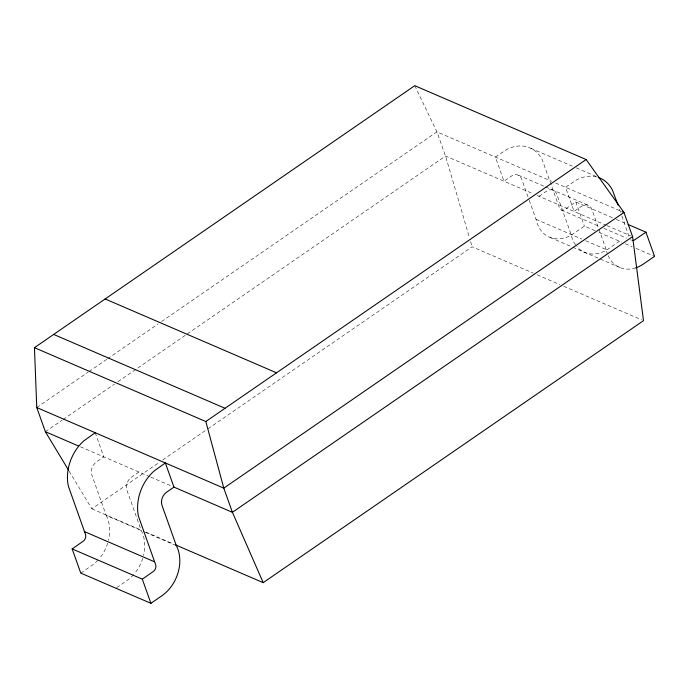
<?xml version="1.0" encoding="UTF-8"?>
<svg xmlns="http://www.w3.org/2000/svg" width="689" height="689" viewBox="0 0 689 689"><rect width="100%" height="100%" fill="white"/><g stroke="black" fill="none" stroke-linecap="round" stroke-linejoin="round"><path stroke-width="0.52" stroke-dasharray="3.44 2.58" d="M36.758 407.543L88.106 372.163M88.993 371.552L106.7 359.357M107.587 358.745L158.048 323.976M161.596 321.539L436.929 131.849L551.691 181.302M45.371 431.71L62.191 420.118M63.069 419.506L114.426 384.135M117.965 381.689L445.533 156.015L533.217 193.798M138.894 472.008L131.478 477.115A9.861 7.536 -66.7 0 0 126.94 490.275L141.279 530.556A34.838 26.613 -66.7 0 1 142.95 534.431M539.056 196.313L546.472 191.215A9.861 7.536 -66.7 0 1 556.746 194.16L571.095 234.441A34.838 26.613 -66.7 0 0 576.245 245.827M69.15 471.173L91.826 508.801L159.193 462.388M162.742 459.942L207.07 429.411M207.949 428.799L472.12 246.8L533.191 273.111M612.357 217.707L575.797 201.955L564.239 209.792A5.167 3.945 -66.7 0 1 559.434 207.949L542.2 159.659A39.523 30.195 -66.7 0 0 506.751 149.487L495.382 157.032L503.986 181.207L511.402 176.1A9.861 7.536 -66.7 0 1 521.676 179.045L528.851 199.19M80.777 573.102L91.749 565.54A34.838 26.613 -66.7 0 0 98.673 559.347M595.124 230.746L584.41 226.121L573.429 233.683A34.838 26.613 -66.7 0 1 536.025 219.326L529.212 200.198M116.691 587.631L126.819 580.655A34.838 26.613 -66.7 0 0 133.744 574.462M619.618 241.141L608.508 248.798A34.838 26.613 -66.7 0 1 576.865 246.593M530.823 148.281L572.318 166.161M576.271 167.858L597.019 176.806M555.644 183.007L620.083 210.774M518.404 175.195L544.706 186.538M545.679 186.952L588.544 205.425M616.311 219.412L626.189 223.667M537.11 195.478L605.941 225.2M606.931 225.622L630.633 235.776M561.371 210.024L599.904 226.629M603.848 228.335L626.577 238.127M599.017 232.426L621.426 242.08M625.328 243.76L632.14 246.696M636.042 248.376L654.55 256.351M536.025 219.326L581.809 239.057M585.702 240.737L606.165 249.556A34.838 26.613 -66.7 0 0 607.371 253.741M550.278 237.541L571.715 246.774M572.688 247.196L620.419 267.763M537.127 274.808L559.778 284.574M563.723 286.271L641.528 319.799M80.441 446.825L149.608 476.624M150.581 477.046L172.017 486.288M91.826 508.801L141.073 530.022M145.99 532.149L173.568 544.034M95.211 432.726L103.815 456.893L96.408 462A9.861 7.536 -66.7 0 0 91.87 475.16L106.209 515.441L144.208 531.822M145.181 532.235L176.35 545.671M414.752 85.677L436.929 131.849L445.533 156.015L469.407 237.516M619.445 209.103L621.573 215.08M621.926 216.07L629.582 238.179M606.165 249.556L591.817 209.275A9.861 7.536 -66.7 0 0 581.542 206.321L574.126 211.428L565.523 187.262L576.891 179.708A39.523 30.195 -66.7 0 1 597.277 177.099M575.797 201.955L584.41 226.121M470.613 241.641L472.12 246.8M635.835 267.823A34.838 26.613 -66.7 0 1 608.172 255.705M631.512 240.254A5.167 3.945 -66.7 0 1 630.556 239.669M106.209 515.441A34.838 26.613 -66.7 0 1 108.483 540.357M107.699 543.199A34.838 26.613 -66.7 0 1 99.302 558.624M143.467 536.076A34.838 26.613 -66.7 0 1 143.553 555.472M142.769 558.314A34.838 26.613 -66.7 0 1 134.372 573.739"/><path stroke-width="1.03" d="M68.599 470.251L45.371 431.71L36.758 407.543L34.45 347.678L414.752 85.677L586.124 159.529L623.976 212.453L632.58 236.62L643.5 320.652L263.198 582.653L175.54 544.878M95.211 432.726L84.006 440.727A39.523 30.195 -66.7 0 0 68.34 486.124L85.514 534.457A5.167 3.945 -66.7 0 1 83.653 540.891L72.164 548.935L80.777 573.102L150.917 603.323L161.889 595.761A34.838 26.613 -66.7 0 0 176.35 545.671L162.01 505.39A9.861 7.536 -66.7 0 1 166.549 492.23L173.964 487.123L232.417 512.315L263.198 582.653M34.45 347.678L205.822 421.53L586.124 159.529M632.58 236.62L232.417 512.315L223.804 488.148L205.822 421.53M72.164 548.935L142.313 579.156L153.793 571.112A5.167 3.945 -66.7 0 0 155.654 564.679L138.48 516.354A39.523 30.195 -66.7 0 1 154.147 470.957L165.351 462.956L173.964 487.123M635.835 267.823A34.838 26.613 -66.7 0 0 643.578 263.913L654.55 256.351L645.946 232.184L634.38 240.022A5.167 3.945 -66.7 0 1 632.623 240.461M622.029 211.609L623.976 212.453L223.804 488.148L36.758 407.543M628.161 224.519L645.946 232.184M105.159 298.966L276.53 372.818M53.682 334.432L225.053 408.284M45.371 431.71L78.486 445.981M84.247 531.512L154.388 561.742M618.024 205.115L612.349 189.888A39.523 30.195 -66.7 0 0 598.224 177.392M142.313 579.156L150.917 603.323"/></g></svg>
